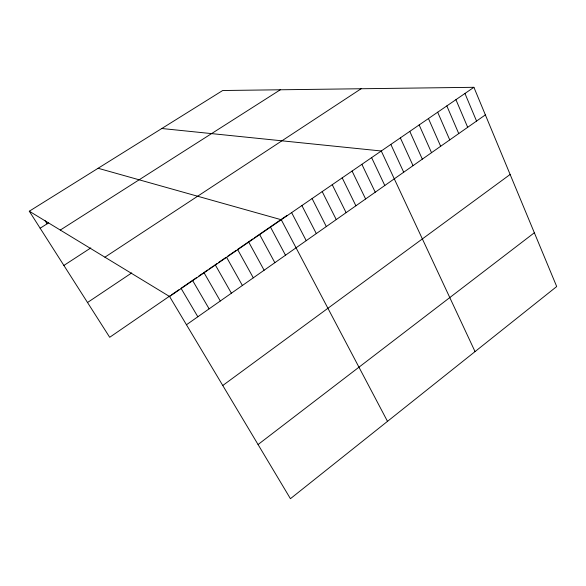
<?xml version="1.0" encoding="UTF-8"?>
<svg xmlns="http://www.w3.org/2000/svg" width="586" height="586" viewBox="0 0 586 586"><rect width="100%" height="100%" fill="white"/><g stroke="black" fill="none" stroke-linecap="round" stroke-linejoin="round"><path stroke-width="0.88" d="M258.06 444.54L534.351 232.759M222.768 385.493L510.128 174.474M186.465 324.754L485.369 114.885M170.145 295.754L109.699 337.294L29.3 211.216L222.687 90.515L473.906 87.307L556.7 286.539L290.429 498.693L169.581 296.516L29.3 211.216M171.522 294.809L178.876 289.755M181.111 288.217L196.662 277.53M198.866 276.013L202.544 273.486M203.276 272.981L207.664 269.97M209.121 268.967L213.494 265.963M214.22 265.458L217.12 263.466M218.571 262.469L225.8 257.503M227.954 256.016L235.843 250.596M237.279 249.614L252.903 238.876M254.309 237.901L287.045 215.406M169.581 296.516L473.906 87.307M87.519 302.508L131.711 272.922M104.909 257.188L361.108 88.75M63.881 265.443L90.808 247.922M60.292 230.064L280.313 89.783M40.141 228.225L48.638 222.848M161.817 128.51L381.266 150.99L475.048 351.6M98.111 168.27L281.265 219.735L387.5 421.356M45.137 220.732L47.1 223.823M181.177 288.539L197.834 316.77M192.677 280.635L209.114 308.851M204.075 272.798L220.299 300.999M215.377 265.026L231.389 293.212M226.592 257.32L242.392 285.492M237.704 249.68L253.299 277.83M248.735 242.099L264.118 270.234M259.664 234.583L274.856 262.696M270.512 227.126L285.499 255.225M291.623 212.615L306.229 240.67M301.893 205.554L316.315 233.587M312.089 198.544L326.321 226.555M322.205 191.593L336.254 219.582M332.24 184.693L346.114 212.659M342.195 177.851L355.892 205.796M352.076 171.061L365.605 198.976M361.877 164.322L375.238 192.215M371.612 157.627L384.797 185.506M390.847 144.405L403.703 172.233M400.355 137.871L413.042 165.67M409.79 131.381L422.323 159.158M419.158 124.943L431.53 152.69M428.454 118.555L440.665 146.273M437.676 112.212L449.74 139.9M446.832 105.912L458.743 133.579M455.923 99.664L467.687 127.301M464.947 93.467L476.557 121.075"/></g></svg>
